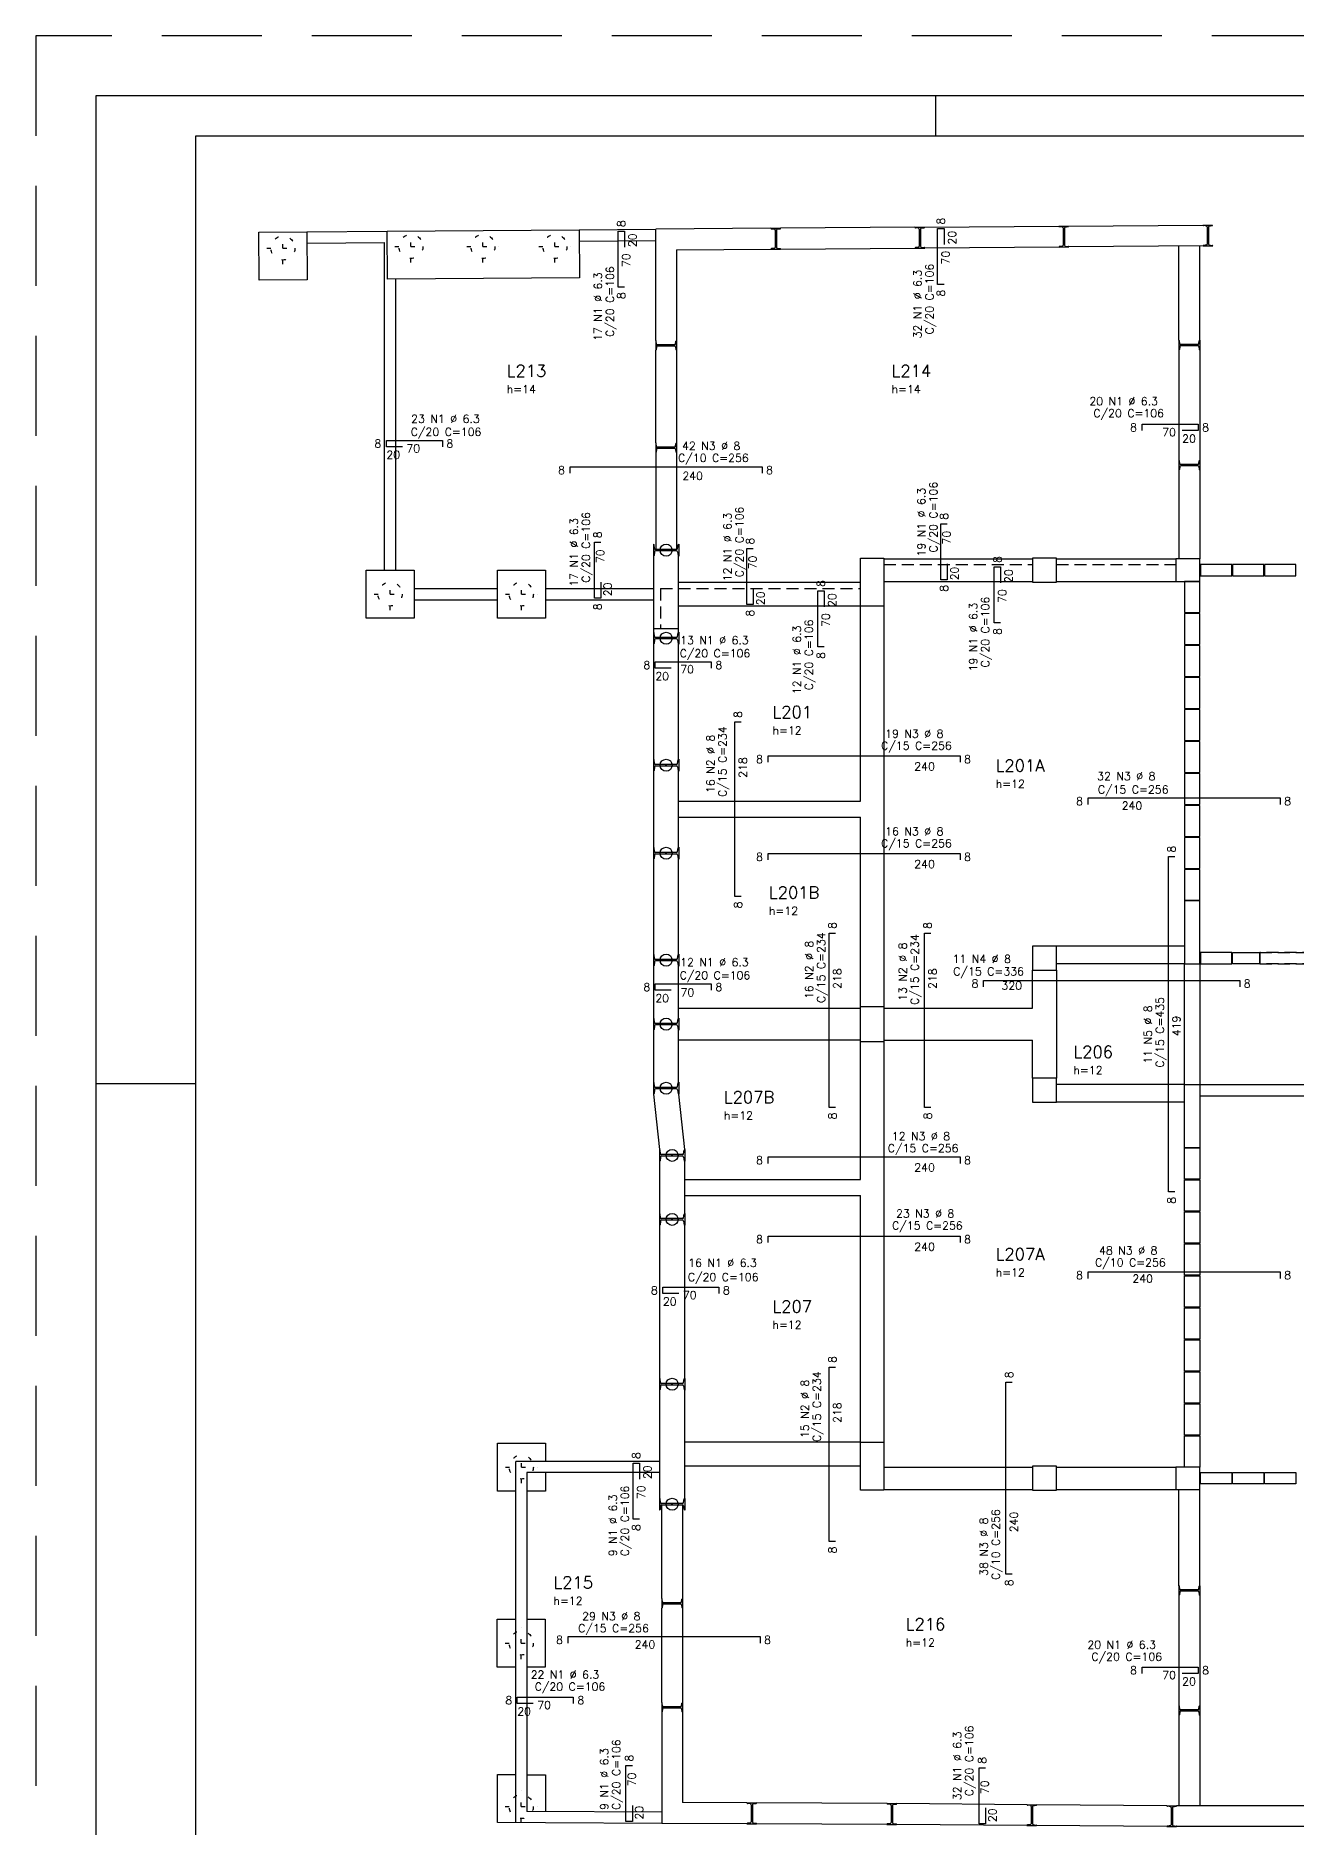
# Model space of a CAD drawing. Extents: x -1 to 121, y -1 to 86.
# Drawn here: x -1.35 to 30.16, y 41.02 to 85.8 of the extents above; entities that cross this region are included whole.
import ezdxf

# ---------------------------------------------------------------- set-up
doc = ezdxf.new("R2010")
doc.units = 0
doc.header["$MEASUREMENT"] = 0
for name, pattern in [('ESTILO_TQS_0001', [0.45, 0.3, -0.15]), ('ESTILO_TQS_0002', [0.4, 0.1, -0.3]), ('HIDDEN', [0.375, 0.25, -0.125])]:
    doc.linetypes.add(name, pattern=pattern)
doc.layers.get('0').update_dxf_attribs({"linetype": 'CONTINUOUS'})
doc.layers.get('Defpoints').update_dxf_attribs({"linetype": 'CONTINUOUS'})
for name, color, linetype in [('ARQ_FOLHA', 7, 'CONTINUOUS'), ('PENA_01', 1, 'CONTINUOUS'), ('PENA_02', 2, 'CONTINUOUS'), ('PENA_03', 3, 'CONTINUOUS'), ('PENA_05', 5, 'CONTINUOUS')]:
    doc.layers.add(name, color=color, linetype=linetype)
doc.styles.get("Standard").update_dxf_attribs({"font": 'ROMANS.SHX'})

# ---------------------------------------------------------------- blocks, each defined once
blk = doc.blocks.new('FOLHA A0 - 1189 X 841')
at = {"layer": 'ARQ_FOLHA', "color": 1}
for p, q in [((-979, 831), (-979, 841)), ((-1164, 594), (-1189, 594))]:
    blk.add_line(p, q, dxfattribs=at)
for points in [[(-1189, 0), (0, 0), (0, 841), (-1189, 841)], [(-10, 10), (-1164, 10), (-1164, 831), (-10, 831)]]:
    blk.add_lwpolyline(points, close=True, dxfattribs=at)
at = {"layer": 'Defpoints', "color": 8, "linetype": 'HIDDEN', "ltscale": 100}
blk.add_lwpolyline([(-1204, -15), (15, -15), (15, 856), (-1204, 856)], close=True, dxfattribs=at)
blk = doc.blocks.new('*U27')
blk.add_blockref('FOLHA A0 - 1189 X 841', (0, 0))

msp = doc.modelspace()

# ---------------------------------------------------------------- linework, layer by layer
at = {"layer": 'PENA_01', "linetype": 'Continuous'}
for p, q in [((24.47, 81.043), (27.828, 81.068)), ((4.231, 80.89), (5.431, 80.9)), ((4.24, 79.69), (4.231, 80.89)), ((5.431, 80.9), (7.433, 80.915)), ((5.431, 80.9), (5.44, 79.7)), ((5.433, 80.62), (7.369, 80.634)), ((7.369, 72.447), (7.369, 80.634)), ((7.433, 80.915), (12.232, 80.952)), ((7.442, 79.715), (7.433, 80.915)), ((12.232, 80.952), (14.149, 80.967)), ((12.232, 80.952), (12.242, 79.752)), ((12.235, 80.672), (14.149, 80.687)), ((17.029, 80.989), (14.149, 80.967)), ((14.149, 78.184), (14.149, 80.967)), ((17.029, 80.989), (17.27, 80.989)), ((17.116, 80.965), (17.041, 80.977)), ((17.133, 80.945), (17.133, 80.513)), ((17.149, 80.709), (17.149, 80.749)), ((17.166, 80.945), (17.166, 80.513)), ((17.183, 80.965), (17.258, 80.977)), ((20.628, 81.015), (17.27, 80.989)), ((20.628, 81.015), (20.87, 81.017)), ((20.716, 80.992), (20.641, 81.003)), ((20.733, 80.972), (20.736, 80.54)), ((20.751, 80.736), (20.751, 80.776)), ((20.766, 80.972), (20.769, 80.54)), ((20.783, 80.992), (20.858, 81.004)), ((20.87, 81.017), (24.228, 81.042)), ((14.669, 80.451), (17.032, 80.469)), ((14.669, 80.451), (14.669, 78.184)), ((17.029, 80.469), (17.27, 80.469)), ((17.116, 80.493), (17.041, 80.481)), ((17.183, 80.493), (17.258, 80.481)), ((17.27, 80.469), (20.632, 80.495)), ((20.632, 80.495), (20.874, 80.497)), ((20.719, 80.519), (20.644, 80.507)), ((20.787, 80.52), (20.861, 80.509)), ((24.232, 80.522), (20.874, 80.497)), ((27.832, 80.548), (24.474, 80.523)), ((27.229, 78.19), (27.229, 80.544)), ((27.749, 78.19), (27.749, 80.548)), ((12.242, 79.752), (7.442, 79.715)), ((7.649, 72.447), (7.649, 79.717)), ((5.44, 79.7), (4.24, 79.69)), ((14.149, 78.184), (14.149, 77.942)), ((14.149, 75.624), (14.149, 77.942)), ((14.172, 78.097), (14.161, 78.172)), ((14.172, 78.03), (14.161, 77.955)), ((14.624, 78.08), (14.193, 78.08)), ((14.624, 78.047), (14.193, 78.047)), ((14.389, 78.063), (14.429, 78.063)), ((14.645, 78.097), (14.656, 78.172)), ((14.645, 78.03), (14.656, 77.955)), ((14.669, 78.184), (14.669, 77.942)), ((14.669, 77.942), (14.669, 75.624)), ((27.229, 77.949), (27.229, 75.189)), ((27.749, 77.949), (27.749, 75.189)), ((14.149, 75.624), (14.149, 75.382)), ((14.149, 75.382), (14.149, 72.963)), ((14.172, 75.537), (14.161, 75.612)), ((14.172, 75.47), (14.161, 75.395)), ((14.624, 75.52), (14.193, 75.52)), ((14.624, 75.487), (14.193, 75.487)), ((14.389, 75.503), (14.429, 75.503)), ((14.645, 75.537), (14.656, 75.612)), ((14.645, 75.47), (14.656, 75.395)), ((14.669, 75.624), (14.669, 75.382)), ((14.669, 75.382), (14.669, 72.963)), ((27.229, 74.948), (27.229, 72.724)), ((27.749, 74.948), (27.749, 72.724)), ((14.092, 73.091), (14.092, 72.796)), ((14.121, 72.984), (14.107, 73.076)), ((14.696, 72.984), (14.711, 73.076)), ((14.726, 73.091), (14.726, 72.796)), ((14.099, 70.891), (14.099, 72.796)), ((14.121, 72.902), (14.107, 72.811)), ((14.672, 72.963), (14.145, 72.963)), ((14.672, 72.923), (14.145, 72.923)), ((14.389, 72.943), (14.429, 72.943)), ((14.696, 72.902), (14.711, 72.811)), ((14.719, 70.891), (14.719, 72.796)), ((19.849, 72.724), (23.569, 72.724)), ((24.169, 72.724), (27.149, 72.724)), ((28.549, 72.584), (27.769, 72.584)), ((28.549, 72.304), (28.549, 72.584)), ((29.349, 72.584), (28.569, 72.584)), ((28.569, 72.584), (28.569, 72.304)), ((29.349, 72.304), (29.349, 72.584)), ((30.149, 72.584), (29.369, 72.584)), ((29.369, 72.584), (29.369, 72.304)), ((30.149, 72.304), (30.149, 72.584)), ((6.909, 71.247), (6.909, 72.447)), ((6.909, 72.447), (8.109, 72.447)), ((8.109, 72.447), (8.109, 71.247)), ((10.191, 71.247), (10.191, 72.447)), ((10.191, 72.447), (11.391, 72.447)), ((11.391, 72.447), (11.391, 71.247)), ((14.719, 72.144), (19.269, 72.144)), ((19.849, 72.164), (23.569, 72.164)), ((24.169, 72.164), (27.149, 72.164)), ((27.369, 72.164), (27.369, 71.384)), ((27.749, 71.384), (27.749, 72.164)), ((27.769, 72.304), (28.549, 72.304)), ((28.569, 72.304), (29.349, 72.304)), ((29.369, 72.304), (30.149, 72.304)), ((8.109, 71.984), (10.191, 71.984)), ((8.109, 71.704), (10.191, 71.704)), ((11.391, 71.984), (14.092, 71.984)), ((11.391, 71.704), (14.092, 71.704)), ((8.109, 71.247), (6.909, 71.247)), ((11.391, 71.247), (10.191, 71.247)), ((19.269, 71.544), (14.719, 71.544)), ((19.269, 66.669), (19.269, 71.544)), ((19.849, 71.544), (19.849, 61.534)), ((27.369, 71.384), (27.749, 71.384)), ((27.369, 71.364), (27.369, 70.584)), ((27.749, 71.364), (27.369, 71.364)), ((27.749, 70.584), (27.749, 71.364)), ((14.092, 70.891), (14.092, 70.596)), ((14.099, 70.984), (14.719, 70.984)), ((14.121, 70.784), (14.107, 70.876)), ((14.672, 70.763), (14.145, 70.763)), ((14.696, 70.784), (14.711, 70.876)), ((14.726, 70.891), (14.726, 70.596)), ((14.099, 67.716), (14.099, 70.596)), ((14.121, 70.702), (14.107, 70.611)), ((14.672, 70.723), (14.145, 70.723)), ((14.389, 70.743), (14.429, 70.743)), ((14.696, 70.702), (14.711, 70.611)), ((14.719, 67.716), (14.719, 70.596)), ((27.369, 70.584), (27.749, 70.584)), ((27.369, 70.564), (27.369, 69.784)), ((27.749, 70.564), (27.369, 70.564)), ((27.749, 69.784), (27.749, 70.564)), ((27.369, 69.784), (27.749, 69.784)), ((27.369, 69.764), (27.369, 68.984)), ((27.749, 69.764), (27.369, 69.764)), ((27.749, 68.984), (27.749, 69.764)), ((27.369, 68.984), (27.749, 68.984)), ((27.369, 68.964), (27.369, 68.184)), ((27.749, 68.964), (27.369, 68.964)), ((27.749, 68.184), (27.749, 68.964)), ((27.369, 68.184), (27.749, 68.184)), ((27.369, 68.164), (27.369, 67.384)), ((27.749, 68.164), (27.369, 68.164)), ((27.749, 67.384), (27.749, 68.164)), ((14.092, 67.716), (14.092, 67.421)), ((14.121, 67.609), (14.107, 67.701)), ((14.696, 67.609), (14.711, 67.701)), ((14.726, 67.716), (14.726, 67.421)), ((14.099, 65.516), (14.099, 67.421)), ((14.121, 67.527), (14.107, 67.436)), ((14.672, 67.588), (14.145, 67.588)), ((14.672, 67.548), (14.145, 67.548)), ((14.389, 67.568), (14.429, 67.568)), ((14.696, 67.527), (14.711, 67.436)), ((14.719, 65.516), (14.719, 67.421)), ((27.369, 67.384), (27.749, 67.384)), ((27.369, 67.364), (27.369, 66.584)), ((27.749, 67.364), (27.369, 67.364)), ((27.749, 66.584), (27.749, 67.364)), ((14.719, 66.669), (19.269, 66.669)), ((27.369, 66.584), (27.749, 66.584)), ((27.369, 66.564), (27.369, 65.784)), ((27.749, 66.564), (27.369, 66.564)), ((27.749, 65.784), (27.749, 66.564)), ((14.719, 66.269), (19.269, 66.269)), ((19.269, 61.534), (19.269, 66.269)), ((14.092, 65.516), (14.092, 65.221)), ((14.121, 65.409), (14.107, 65.501)), ((14.672, 65.388), (14.145, 65.388)), ((14.696, 65.409), (14.711, 65.501)), ((14.726, 65.516), (14.726, 65.221)), ((27.369, 65.784), (27.749, 65.784)), ((27.369, 65.764), (27.369, 64.984)), ((27.749, 65.764), (27.369, 65.764)), ((27.749, 64.984), (27.749, 65.764)), ((14.099, 62.841), (14.099, 65.221)), ((14.121, 65.327), (14.107, 65.236)), ((14.672, 65.348), (14.145, 65.348)), ((14.389, 65.368), (14.429, 65.368)), ((14.696, 65.327), (14.711, 65.236)), ((14.719, 62.841), (14.719, 65.221)), ((27.369, 64.984), (27.749, 64.984)), ((27.369, 64.964), (27.369, 64.184)), ((27.749, 64.964), (27.369, 64.964)), ((27.749, 64.184), (27.749, 64.964)), ((27.369, 64.184), (27.749, 64.184)), ((14.092, 62.841), (14.092, 62.547)), ((14.121, 62.735), (14.107, 62.826)), ((14.672, 62.714), (14.145, 62.714)), ((14.389, 62.694), (14.429, 62.694)), ((14.696, 62.735), (14.711, 62.826)), ((14.726, 62.841), (14.726, 62.547)), ((27.369, 63.044), (24.169, 63.044)), ((28.549, 62.884), (27.769, 62.884)), ((27.769, 62.884), (27.769, 62.604)), ((28.549, 62.604), (28.549, 62.884)), ((28.569, 62.884), (29.249, 62.884)), ((28.569, 62.604), (28.569, 62.884)), ((29.249, 62.884), (29.249, 62.604)), ((14.099, 61.242), (14.099, 62.548)), ((14.121, 62.653), (14.107, 62.561)), ((14.672, 62.674), (14.145, 62.674)), ((14.696, 62.653), (14.711, 62.561)), ((14.719, 61.242), (14.719, 62.548)), ((23.569, 61.494), (23.569, 62.444)), ((27.369, 62.604), (24.169, 62.604)), ((24.169, 62.444), (24.169, 59.744)), ((27.369, 59.584), (27.369, 62.604)), ((27.749, 62.604), (27.749, 59.584)), ((27.769, 62.604), (28.549, 62.604)), ((29.249, 62.604), (28.569, 62.604)), ((14.719, 61.494), (19.269, 61.494)), ((19.849, 61.494), (23.569, 61.494)), ((14.092, 61.242), (14.092, 60.947)), ((14.099, 59.641), (14.099, 60.947)), ((14.121, 61.135), (14.107, 61.227)), ((14.121, 61.053), (14.107, 60.962)), ((14.672, 61.114), (14.145, 61.114)), ((14.672, 61.074), (14.145, 61.074)), ((14.389, 61.094), (14.429, 61.094)), ((14.696, 61.135), (14.711, 61.227)), ((14.696, 61.053), (14.711, 60.962)), ((14.719, 59.641), (14.719, 60.947)), ((14.726, 61.242), (14.726, 60.947)), ((19.269, 60.694), (14.719, 60.694)), ((19.269, 57.214), (19.269, 60.654)), ((19.849, 60.694), (23.569, 60.694)), ((19.849, 60.654), (19.849, 50.644)), ((23.569, 59.744), (23.569, 60.694)), ((14.092, 59.641), (14.092, 59.347)), ((14.121, 59.535), (14.107, 59.626)), ((14.696, 59.535), (14.711, 59.626)), ((14.726, 59.641), (14.726, 59.347)), ((27.369, 59.584), (24.169, 59.584)), ((27.749, 59.584), (34.569, 59.584)), ((14.249, 57.962), (14.099, 59.347)), ((14.121, 59.453), (14.107, 59.361)), ((14.672, 59.514), (14.145, 59.514)), ((14.672, 59.474), (14.145, 59.474)), ((14.389, 59.494), (14.429, 59.494)), ((14.696, 59.453), (14.711, 59.361)), ((14.719, 59.346), (14.869, 57.96)), ((27.369, 59.144), (24.169, 59.144)), ((27.749, 59.304), (34.569, 59.304)), ((14.242, 57.961), (14.242, 57.667)), ((14.271, 57.855), (14.257, 57.946)), ((14.271, 57.773), (14.257, 57.681)), ((14.822, 57.834), (14.295, 57.834)), ((14.822, 57.794), (14.295, 57.794)), ((14.539, 57.814), (14.579, 57.814)), ((14.846, 57.855), (14.861, 57.946)), ((14.846, 57.773), (14.861, 57.681)), ((14.876, 57.961), (14.876, 57.667)), ((27.369, 57.224), (27.369, 58.004)), ((27.369, 58.004), (27.749, 58.004)), ((27.749, 58.004), (27.749, 57.224)), ((14.249, 56.361), (14.249, 57.667)), ((14.869, 57.667), (14.869, 56.361)), ((14.869, 57.214), (19.269, 57.214)), ((27.749, 57.224), (27.369, 57.224)), ((27.369, 56.424), (27.369, 57.204)), ((27.369, 57.204), (27.749, 57.204)), ((27.749, 57.204), (27.749, 56.424)), ((14.869, 56.814), (19.269, 56.814)), ((19.269, 50.644), (19.269, 56.814)), ((27.749, 56.424), (27.369, 56.424)), ((14.242, 56.361), (14.242, 56.067)), ((14.249, 52.241), (14.249, 56.067)), ((14.271, 56.255), (14.257, 56.346)), ((14.271, 56.173), (14.257, 56.081)), ((14.822, 56.234), (14.295, 56.234)), ((14.822, 56.194), (14.295, 56.194)), ((14.539, 56.214), (14.579, 56.214)), ((14.846, 56.255), (14.861, 56.346)), ((14.846, 56.173), (14.861, 56.081)), ((14.869, 56.067), (14.869, 52.241)), ((14.876, 56.361), (14.876, 56.067)), ((27.369, 55.624), (27.369, 56.404)), ((27.369, 56.404), (27.749, 56.404)), ((27.749, 56.404), (27.749, 55.624)), ((27.749, 55.624), (27.369, 55.624)), ((27.369, 54.824), (27.369, 55.604)), ((27.369, 55.604), (27.749, 55.604)), ((27.749, 55.604), (27.749, 54.824)), ((27.749, 54.824), (27.369, 54.824)), ((27.369, 54.024), (27.369, 54.804)), ((27.369, 54.804), (27.749, 54.804)), ((27.749, 54.804), (27.749, 54.024)), ((27.749, 54.024), (27.369, 54.024)), ((27.369, 53.224), (27.369, 54.004)), ((27.369, 54.004), (27.749, 54.004)), ((27.749, 54.004), (27.749, 53.224)), ((27.749, 53.224), (27.369, 53.224)), ((27.369, 52.424), (27.369, 53.204)), ((27.369, 53.204), (27.749, 53.204)), ((27.749, 53.204), (27.749, 52.424)), ((27.749, 52.424), (27.369, 52.424)), ((27.369, 51.624), (27.369, 52.404)), ((27.369, 52.404), (27.749, 52.404)), ((27.749, 52.404), (27.749, 51.624)), ((14.242, 52.241), (14.242, 51.947)), ((14.249, 49.241), (14.249, 51.947)), ((14.271, 52.135), (14.257, 52.226)), ((14.271, 52.053), (14.257, 51.961)), ((14.822, 52.114), (14.295, 52.114)), ((14.822, 52.074), (14.295, 52.074)), ((14.539, 52.094), (14.579, 52.094)), ((14.846, 52.135), (14.861, 52.226)), ((14.846, 52.053), (14.861, 51.961)), ((14.869, 51.947), (14.869, 49.241)), ((14.876, 52.241), (14.876, 51.947)), ((27.749, 51.624), (27.369, 51.624)), ((27.369, 50.824), (27.369, 51.604)), ((27.369, 51.604), (27.749, 51.604)), ((27.749, 51.604), (27.749, 50.824)), ((10.191, 49.424), (10.191, 50.624)), ((10.191, 50.624), (11.391, 50.624)), ((11.391, 50.624), (11.391, 50.164)), ((19.269, 50.644), (14.869, 50.644)), ((27.749, 50.824), (27.369, 50.824)), ((27.369, 50.024), (27.369, 50.804)), ((27.369, 50.804), (27.749, 50.804)), ((27.749, 50.804), (27.749, 50.024)), ((14.249, 50.164), (10.649, 50.164)), ((10.649, 41.134), (10.649, 50.164)), ((14.249, 49.884), (10.929, 49.884)), ((10.929, 49.884), (10.929, 41.412)), ((11.391, 49.884), (11.391, 49.424)), ((19.269, 50.044), (14.869, 50.044)), ((19.849, 50.024), (23.569, 50.024)), ((24.169, 50.024), (27.149, 50.024)), ((27.749, 50.024), (27.369, 50.024)), ((27.769, 49.884), (28.549, 49.884)), ((27.769, 49.604), (27.769, 49.884)), ((28.549, 49.884), (28.549, 49.604)), ((28.569, 49.884), (29.349, 49.884)), ((28.569, 49.604), (28.569, 49.884)), ((29.349, 49.884), (29.349, 49.604)), ((29.369, 49.884), (30.149, 49.884)), ((29.369, 49.604), (29.369, 49.884)), ((30.149, 49.884), (30.149, 49.604)), ((10.649, 49.424), (10.191, 49.424)), ((11.391, 49.424), (10.929, 49.424)), ((19.849, 49.464), (23.569, 49.464)), ((24.169, 49.464), (27.149, 49.464)), ((27.229, 47.056), (27.229, 49.464)), ((27.749, 47.056), (27.749, 49.464)), ((28.549, 49.604), (27.769, 49.604)), ((29.349, 49.604), (28.569, 49.604)), ((30.149, 49.604), (29.369, 49.604)), ((14.242, 49.241), (14.242, 48.947)), ((14.271, 49.135), (14.257, 49.226)), ((14.271, 49.053), (14.257, 48.961)), ((14.822, 49.114), (14.295, 49.114)), ((14.822, 49.074), (14.295, 49.074)), ((14.299, 46.738), (14.299, 49.074)), ((14.539, 49.094), (14.579, 49.094)), ((14.819, 49.074), (14.819, 46.738)), ((14.846, 49.135), (14.861, 49.226)), ((14.846, 49.053), (14.861, 48.961)), ((14.876, 49.241), (14.876, 48.947)), ((14.299, 46.738), (14.299, 46.496)), ((14.322, 46.651), (14.311, 46.725)), ((14.322, 46.583), (14.311, 46.508)), ((14.774, 46.633), (14.343, 46.633)), ((14.774, 46.6), (14.343, 46.6)), ((14.539, 46.617), (14.579, 46.617)), ((14.795, 46.651), (14.806, 46.725)), ((14.795, 46.583), (14.806, 46.508)), ((14.819, 46.738), (14.819, 46.496)), ((27.229, 46.815), (27.229, 44.056)), ((27.749, 46.815), (27.749, 44.056)), ((10.189, 45.024), (10.189, 46.224)), ((10.189, 46.224), (10.649, 46.224)), ((10.929, 46.224), (11.389, 46.224)), ((11.389, 46.224), (11.389, 45.024)), ((14.299, 44.138), (14.299, 46.496)), ((14.819, 46.496), (14.819, 44.138)), ((10.649, 45.024), (10.189, 45.024)), ((11.389, 45.024), (10.929, 45.024)), ((14.299, 44.138), (14.299, 43.896)), ((14.299, 43.896), (14.299, 41.117)), ((14.322, 44.051), (14.311, 44.125)), ((14.322, 43.983), (14.311, 43.908)), ((14.774, 44.033), (14.343, 44.033)), ((14.774, 44), (14.343, 44)), ((14.539, 44.017), (14.579, 44.017)), ((14.795, 44.051), (14.806, 44.125)), ((14.795, 43.983), (14.806, 43.908)), ((14.819, 44.138), (14.819, 43.896)), ((14.819, 43.896), (14.819, 41.635)), ((27.229, 43.815), (27.229, 41.556)), ((27.749, 43.815), (27.749, 41.556)), ((10.19, 41.136), (10.195, 42.336)), ((10.195, 42.336), (10.649, 42.334)), ((10.929, 42.332), (11.395, 42.33)), ((11.395, 42.33), (11.391, 41.41)), ((14.299, 41.397), (10.929, 41.412)), ((16.43, 41.627), (14.819, 41.635)), ((16.43, 41.627), (16.672, 41.626)), ((16.517, 41.603), (16.442, 41.615)), ((16.534, 41.583), (16.532, 41.151)), ((16.55, 41.347), (16.55, 41.387)), ((16.567, 41.582), (16.565, 41.151)), ((16.585, 41.603), (16.659, 41.614)), ((19.932, 41.611), (16.672, 41.626)), ((19.932, 41.611), (20.174, 41.609)), ((20.019, 41.586), (19.945, 41.599)), ((20.036, 41.566), (20.032, 41.134)), ((20.05, 41.33), (20.051, 41.37)), ((20.069, 41.566), (20.065, 41.134)), ((20.087, 41.586), (20.162, 41.597)), ((23.432, 41.583), (20.174, 41.609)), ((26.928, 41.556), (23.674, 41.581)), ((30.528, 41.556), (27.169, 41.556)), ((11.39, 41.13), (10.19, 41.136)), ((14.299, 41.117), (11.39, 41.13)), ((16.43, 41.107), (14.299, 41.117)), ((16.428, 41.107), (16.669, 41.106)), ((16.515, 41.131), (16.44, 41.119)), ((16.582, 41.13), (16.657, 41.118)), ((19.932, 41.091), (16.669, 41.106)), ((19.927, 41.091), (20.169, 41.089)), ((20.015, 41.114), (19.94, 41.103)), ((20.082, 41.114), (20.157, 41.101)), ((23.432, 41.063), (20.169, 41.089)), ((26.928, 41.036), (23.669, 41.061)), ((30.528, 41.036), (27.169, 41.036))]:
    msp.add_line(p, q, dxfattribs=at)
at = {"layer": 'PENA_01', "linetype": 'ESTILO_TQS_0002'}
for p, q in [((4.831, 80.097), (4.831, 80.897)), ((8.031, 80.137), (8.031, 80.937)), ((9.831, 80.137), (9.831, 80.937)), ((11.631, 80.137), (11.631, 80.937)), ((4.431, 80.497), (5.231, 80.497)), ((7.631, 80.537), (8.431, 80.537)), ((9.431, 80.537), (10.231, 80.537)), ((11.231, 80.537), (12.031, 80.537)), ((7.509, 71.447), (7.509, 72.247)), ((10.791, 71.447), (10.791, 72.247)), ((7.109, 71.847), (7.909, 71.847)), ((10.391, 71.847), (11.191, 71.847)), ((10.791, 49.624), (10.791, 50.424)), ((10.391, 50.024), (11.191, 50.024)), ((10.789, 45.224), (10.789, 46.024)), ((10.389, 45.624), (11.188, 45.624)), ((10.789, 41.135), (10.789, 41.935)), ((10.389, 41.535), (11.189, 41.535))]:
    msp.add_line(p, q, dxfattribs=at)
at = {"layer": 'PENA_01', "linetype": 'ESTILO_TQS_0001'}
for points in [[(29.249, 62.884), (29.249, 62.604), (31.069, 62.604), (31.069, 62.884), (29.249, 62.884)], [(29.249, 62.884), (31.069, 62.884), (31.069, 62.604), (29.249, 62.604), (29.249, 62.884)]]:
    msp.add_lwpolyline(points, dxfattribs=at)
at = {"layer": 'PENA_01', "linetype": 'ESTILO_TQS_0002'}
for centre in [(4.831, 80.497), (8.031, 80.537), (9.831, 80.537), (11.631, 80.537), (7.509, 71.847), (10.791, 71.847), (10.791, 50.024), (10.789, 45.624), (10.789, 41.535)]:
    msp.add_circle(centre, 0.3, dxfattribs=at)
at = {"layer": 'PENA_01', "linetype": 'Continuous'}
for centre in [(14.409, 72.943), (14.409, 70.743), (14.409, 67.568), (14.409, 65.368), (14.409, 62.694), (14.409, 61.094), (14.409, 59.494), (14.559, 57.814), (14.559, 56.214), (14.559, 52.094), (14.559, 49.094)]:
    msp.add_circle(centre, 0.15, dxfattribs=at)
for centre, radius, start, end in [((17.041, 80.989), 0.0123, 180, 270), ((17.113, 80.945), 0.0205, 0, 81.1582), ((17.186, 80.945), 0.0205, 98.8418, 180), ((17.258, 80.989), 0.0123, 270, 0), ((20.641, 81.015), 0.0123, 180.4262, 270.4262), ((20.713, 80.971), 0.0205, 0.4262, 81.5844), ((20.786, 80.972), 0.0205, 99.2681, 180.4262), ((20.858, 81.017), 0.0123, 270.4262, 0.4262), ((17.041, 80.469), 0.0123, 90, 180), ((17.113, 80.513), 0.0205, 278.8418, 0), ((17.186, 80.513), 0.0205, 180, 261.1582), ((17.258, 80.469), 0.0123, 0, 90), ((20.645, 80.495), 0.0123, 90.4262, 180.4262), ((20.716, 80.54), 0.0205, 279.2681, 0.4262), ((20.79, 80.54), 0.0205, 180.4262, 261.5844), ((20.862, 80.497), 0.0123, 0.4262, 90.4262), ((14.149, 78.172), 0.0123, 0, 90), ((14.149, 77.955), 0.0123, 270, 0), ((14.193, 78.1), 0.0205, 188.8418, 270), ((14.193, 78.026), 0.0205, 90, 171.1582), ((14.624, 78.1), 0.0205, 270, 351.1582), ((14.624, 78.026), 0.0205, 8.8418, 90), ((14.669, 78.172), 0.0123, 90, 180), ((14.669, 77.955), 0.0123, 180, 270), ((14.149, 75.612), 0.0123, 0, 90), ((14.149, 75.395), 0.0123, 270, 0), ((14.193, 75.54), 0.0205, 188.8418, 270), ((14.193, 75.466), 0.0205, 90, 171.1582), ((14.624, 75.54), 0.0205, 270, 351.1582), ((14.624, 75.466), 0.0205, 8.8418, 90), ((14.669, 75.612), 0.0123, 90, 180), ((14.669, 75.395), 0.0123, 180, 270), ((14.092, 73.076), 0.015, 0, 90), ((14.726, 73.076), 0.015, 90, 180), ((14.092, 72.811), 0.015, 270, 0), ((14.145, 72.988), 0.025, 188.8418, 270), ((14.145, 72.898), 0.025, 90, 171.1582), ((14.672, 72.988), 0.025, 270, 351.1582), ((14.672, 72.898), 0.025, 8.8418, 90), ((14.726, 72.811), 0.015, 180, 270), ((14.092, 70.876), 0.015, 0, 90), ((14.145, 70.788), 0.025, 188.8418, 270), ((14.672, 70.788), 0.025, 270, 351.1582), ((14.726, 70.876), 0.015, 90, 180), ((14.092, 70.611), 0.015, 270, 0), ((14.145, 70.698), 0.025, 90, 171.1582), ((14.672, 70.698), 0.025, 8.8418, 90), ((14.726, 70.611), 0.015, 180, 270), ((14.092, 67.701), 0.015, 0, 90), ((14.726, 67.701), 0.015, 90, 180), ((14.092, 67.436), 0.015, 270, 0), ((14.145, 67.613), 0.025, 188.8418, 270), ((14.145, 67.523), 0.025, 90, 171.1582), ((14.672, 67.613), 0.025, 270, 351.1582), ((14.672, 67.523), 0.025, 8.8418, 90), ((14.726, 67.436), 0.015, 180, 270), ((14.092, 65.501), 0.015, 0, 90), ((14.145, 65.413), 0.025, 188.8418, 270), ((14.672, 65.413), 0.025, 270, 351.1582), ((14.726, 65.501), 0.015, 90, 180), ((14.092, 65.236), 0.015, 270, 0), ((14.145, 65.323), 0.025, 90, 171.1582), ((14.672, 65.323), 0.025, 8.8418, 90), ((14.726, 65.236), 0.015, 180, 270), ((14.092, 62.826), 0.015, 0, 90), ((14.145, 62.739), 0.025, 188.8418, 270), ((14.672, 62.739), 0.025, 270, 351.1582), ((14.726, 62.826), 0.015, 90, 180), ((14.092, 62.561), 0.015, 270, 0), ((14.145, 62.649), 0.025, 90, 171.1582), ((14.672, 62.649), 0.025, 8.8418, 90), ((14.726, 62.561), 0.015, 180, 270), ((14.092, 61.227), 0.015, 0, 90), ((14.092, 60.962), 0.015, 270, 0), ((14.145, 61.139), 0.025, 188.8418, 270), ((14.145, 61.049), 0.025, 90, 171.1582), ((14.672, 61.139), 0.025, 270, 351.1582), ((14.672, 61.049), 0.025, 8.8418, 90), ((14.726, 61.227), 0.015, 90, 180), ((14.726, 60.962), 0.015, 180, 270), ((14.092, 59.626), 0.015, 0, 90), ((14.726, 59.626), 0.015, 90, 180), ((14.092, 59.361), 0.015, 270, 0), ((14.145, 59.539), 0.025, 188.8418, 270), ((14.145, 59.449), 0.025, 90, 171.1582), ((14.672, 59.539), 0.025, 270, 351.1582), ((14.672, 59.449), 0.025, 8.8418, 90), ((14.726, 59.361), 0.015, 180, 270), ((14.242, 57.946), 0.015, 0, 90), ((14.295, 57.859), 0.025, 188.8418, 270), ((14.295, 57.769), 0.025, 90, 171.1582), ((14.822, 57.859), 0.025, 270, 351.1582), ((14.822, 57.769), 0.025, 8.8418, 90), ((14.876, 57.946), 0.015, 90, 180), ((14.242, 57.681), 0.015, 270, 0), ((14.876, 57.681), 0.015, 180, 270), ((14.242, 56.346), 0.015, 0, 90), ((14.242, 56.081), 0.015, 270, 0), ((14.295, 56.259), 0.025, 188.8418, 270), ((14.295, 56.169), 0.025, 90, 171.1582), ((14.822, 56.259), 0.025, 270, 351.1582), ((14.822, 56.169), 0.025, 8.8418, 90), ((14.876, 56.346), 0.015, 90, 180), ((14.876, 56.081), 0.015, 180, 270), ((14.242, 52.226), 0.015, 0, 90), ((14.242, 51.961), 0.015, 270, 0), ((14.295, 52.139), 0.025, 188.8418, 270), ((14.295, 52.049), 0.025, 90, 171.1582), ((14.822, 52.139), 0.025, 270, 351.1582), ((14.822, 52.049), 0.025, 8.8418, 90), ((14.876, 52.226), 0.015, 90, 180), ((14.876, 51.961), 0.015, 180, 270), ((14.242, 49.226), 0.015, 0, 90), ((14.242, 48.961), 0.015, 270, 0), ((14.295, 49.139), 0.025, 188.8418, 270), ((14.295, 49.049), 0.025, 90, 171.1582), ((14.822, 49.139), 0.025, 270, 351.1582), ((14.822, 49.049), 0.025, 8.8418, 90), ((14.876, 49.226), 0.015, 90, 180), ((14.876, 48.961), 0.015, 180, 270), ((14.299, 46.725), 0.0123, 0, 90), ((14.343, 46.654), 0.0205, 188.8418, 270), ((14.343, 46.58), 0.0205, 90, 171.1582), ((14.774, 46.654), 0.0205, 270, 351.1582), ((14.774, 46.58), 0.0205, 8.8418, 90), ((14.819, 46.725), 0.0123, 90, 180), ((14.299, 46.508), 0.0123, 270, 0), ((14.819, 46.508), 0.0123, 180, 270), ((14.299, 44.125), 0.0123, 0, 90), ((14.299, 43.908), 0.0123, 270, 0), ((14.343, 44.054), 0.0205, 188.8418, 270), ((14.343, 43.98), 0.0205, 90, 171.1582), ((14.774, 44.054), 0.0205, 270, 351.1582), ((14.774, 43.98), 0.0205, 8.8418, 90), ((14.819, 44.125), 0.0123, 90, 180), ((14.819, 43.908), 0.0123, 180, 270), ((16.443, 41.627), 0.0123, 179.7284, 269.7284), ((16.514, 41.583), 0.0205, 359.7284, 80.8865), ((16.588, 41.582), 0.0205, 98.5702, 179.7284), ((16.66, 41.626), 0.0123, 269.7284, 359.7284), ((19.945, 41.611), 0.0123, 179.4352, 269.4352), ((20.016, 41.566), 0.0205, 359.4352, 80.5934), ((20.09, 41.566), 0.0205, 98.277, 179.4352), ((20.162, 41.609), 0.0123, 269.4352, 359.4352), ((16.44, 41.107), 0.0123, 89.7284, 179.7284), ((16.512, 41.151), 0.0205, 278.5702, 359.7284), ((16.586, 41.151), 0.0205, 179.7284, 260.8865), ((16.657, 41.106), 0.0123, 359.7284, 89.7284), ((19.94, 41.091), 0.0123, 89.4352, 179.4352), ((20.012, 41.135), 0.0205, 278.277, 359.4352), ((20.085, 41.134), 0.0205, 179.4352, 260.5934), ((20.157, 41.089), 0.0123, 359.4352, 89.4352)]:
    msp.add_arc(centre, radius, start, end, dxfattribs=at)
at = {"layer": 'PENA_02', "linetype": 'Continuous'}
for p, q in [((19.269, 72.744), (19.849, 72.744)), ((19.269, 71.544), (19.269, 72.744)), ((19.849, 72.744), (19.849, 71.544)), ((24.169, 72.744), (23.569, 72.744)), ((23.569, 72.744), (23.569, 72.144)), ((24.169, 72.144), (24.169, 72.744)), ((27.749, 72.724), (27.149, 72.724)), ((27.149, 72.724), (27.149, 72.164)), ((27.749, 72.164), (27.749, 72.724)), ((27.769, 72.584), (27.769, 72.304)), ((23.569, 72.144), (24.169, 72.144)), ((27.149, 72.164), (27.749, 72.164)), ((27.749, 72.164), (27.369, 72.164)), ((19.849, 71.544), (19.269, 71.544)), ((27.749, 64.184), (27.369, 64.184)), ((27.369, 64.184), (27.369, 62.604)), ((27.749, 62.604), (27.749, 64.184)), ((24.169, 63.044), (23.569, 63.044)), ((23.569, 63.044), (23.569, 62.444)), ((24.169, 62.444), (24.169, 63.044)), ((23.569, 62.444), (24.169, 62.444)), ((27.369, 62.604), (27.749, 62.604)), ((19.269, 61.534), (19.849, 61.534)), ((19.269, 60.654), (19.269, 61.534)), ((19.849, 61.534), (19.849, 60.654)), ((19.849, 60.654), (19.269, 60.654)), ((24.169, 59.744), (23.569, 59.744)), ((23.569, 59.744), (23.569, 59.144)), ((24.169, 59.144), (24.169, 59.744)), ((27.369, 59.584), (27.749, 59.584)), ((27.369, 58.004), (27.369, 59.584)), ((27.749, 59.584), (27.749, 58.004)), ((23.569, 59.144), (24.169, 59.144)), ((27.749, 58.004), (27.369, 58.004)), ((19.269, 50.644), (19.849, 50.644)), ((19.269, 49.444), (19.269, 50.644)), ((19.849, 50.644), (19.849, 49.444)), ((24.169, 50.044), (23.569, 50.044)), ((23.569, 50.044), (23.569, 49.444)), ((24.169, 49.444), (24.169, 50.044)), ((19.849, 49.444), (19.269, 49.444)), ((23.569, 49.444), (24.169, 49.444))]:
    msp.add_line(p, q, dxfattribs=at)
at = {"layer": 'PENA_03', "linetype": 'Continuous'}
for p, q in [((27.828, 81.068), (28.07, 81.07)), ((27.915, 81.045), (27.84, 81.056)), ((27.983, 81.046), (28.057, 81.058)), ((17.029, 80.989), (17.041, 80.977)), ((17.041, 80.977), (17.116, 80.965)), ((17.116, 80.965), (17.133, 80.945)), ((24.228, 81.042), (24.47, 81.043)), ((24.315, 81.018), (24.241, 81.029)), ((24.333, 80.998), (24.336, 80.567)), ((24.351, 80.763), (24.351, 80.803)), ((24.366, 80.999), (24.369, 80.567)), ((24.383, 81.019), (24.458, 81.031)), ((27.933, 81.025), (27.936, 80.593)), ((27.951, 80.789), (27.951, 80.829)), ((27.966, 81.025), (27.969, 80.594)), ((24.232, 80.522), (24.474, 80.523)), ((24.319, 80.546), (24.244, 80.534)), ((24.386, 80.547), (24.461, 80.536)), ((27.832, 80.548), (28.073, 80.55)), ((27.919, 80.573), (27.844, 80.561)), ((27.986, 80.574), (28.061, 80.562)), ((27.229, 78.19), (27.229, 77.949)), ((27.253, 78.103), (27.241, 78.178)), ((27.253, 78.036), (27.241, 77.961)), ((27.705, 78.086), (27.273, 78.086)), ((27.705, 78.053), (27.273, 78.053)), ((27.469, 78.069), (27.509, 78.069)), ((27.725, 78.103), (27.736, 78.178)), ((27.725, 78.036), (27.736, 77.961)), ((27.749, 78.19), (27.749, 77.949)), ((27.229, 75.189), (27.229, 74.948)), ((27.253, 75.102), (27.241, 75.177)), ((27.253, 75.035), (27.241, 74.96)), ((27.705, 75.085), (27.273, 75.085)), ((27.705, 75.052), (27.273, 75.052)), ((27.469, 75.069), (27.509, 75.069)), ((27.725, 75.102), (27.736, 75.177)), ((27.725, 75.035), (27.736, 74.96)), ((27.749, 75.189), (27.749, 74.948)), ((27.749, 50.024), (27.149, 50.024)), ((27.149, 50.024), (27.149, 49.464)), ((27.749, 49.464), (27.749, 50.024)), ((27.149, 49.464), (27.749, 49.464)), ((27.229, 47.056), (27.229, 46.815)), ((27.253, 46.969), (27.241, 47.044)), ((27.725, 46.969), (27.736, 47.044)), ((27.749, 47.056), (27.749, 46.815)), ((27.253, 46.902), (27.241, 46.827)), ((27.704, 46.952), (27.273, 46.952)), ((27.704, 46.919), (27.273, 46.919)), ((27.469, 46.936), (27.509, 46.936)), ((27.725, 46.902), (27.736, 46.827)), ((27.229, 44.056), (27.229, 43.815)), ((27.253, 43.969), (27.241, 44.044)), ((27.253, 43.902), (27.241, 43.827)), ((27.704, 43.952), (27.273, 43.952)), ((27.704, 43.919), (27.273, 43.919)), ((27.469, 43.936), (27.509, 43.936)), ((27.725, 43.969), (27.736, 44.044)), ((27.725, 43.902), (27.736, 43.827)), ((27.749, 44.056), (27.749, 43.815)), ((23.432, 41.583), (23.674, 41.581)), ((23.519, 41.559), (23.445, 41.571)), ((23.536, 41.538), (23.532, 41.107)), ((23.55, 41.302), (23.551, 41.342)), ((23.569, 41.538), (23.565, 41.106)), ((23.587, 41.558), (23.662, 41.569)), ((26.928, 41.556), (27.169, 41.556)), ((27.015, 41.532), (26.94, 41.543)), ((27.032, 41.512), (27.032, 41.08)), ((27.049, 41.276), (27.049, 41.316)), ((27.065, 41.512), (27.065, 41.08)), ((27.082, 41.532), (27.157, 41.543)), ((23.427, 41.063), (23.669, 41.061)), ((23.515, 41.086), (23.44, 41.076)), ((23.582, 41.086), (23.657, 41.073)), ((26.928, 41.036), (27.169, 41.036)), ((27.015, 41.06), (26.94, 41.048)), ((27.082, 41.06), (27.157, 41.048))]:
    msp.add_line(p, q, dxfattribs=at)
at = {"layer": 'PENA_03', "linetype": 'ESTILO_TQS_0001'}
for p, q in [((19.849, 72.584), (23.569, 72.584)), ((24.169, 72.584), (27.149, 72.584)), ((14.269, 71.984), (14.269, 70.984)), ((14.269, 71.984), (19.269, 71.984))]:
    msp.add_line(p, q, dxfattribs=at)
at = {"layer": 'PENA_03', "linetype": 'Continuous'}
for centre, radius, start, end in [((27.84, 81.069), 0.0123, 180.4262, 270.4262), ((28.057, 81.07), 0.0123, 270.4262, 0.4262), ((24.241, 81.042), 0.0123, 180.4262, 270.4262), ((24.312, 80.998), 0.0205, 0.4262, 81.5844), ((24.386, 80.999), 0.0205, 99.2681, 180.4262), ((24.458, 81.043), 0.0123, 270.4262, 0.4262), ((27.912, 81.025), 0.0205, 0.4262, 81.5844), ((27.986, 81.025), 0.0205, 99.2681, 180.4262), ((24.244, 80.522), 0.0123, 90.4262, 180.4262), ((24.316, 80.566), 0.0205, 279.2681, 0.4262), ((24.389, 80.567), 0.0205, 180.4262, 261.5844), ((24.461, 80.523), 0.0123, 0.4262, 90.4262), ((27.844, 80.549), 0.0123, 90.4262, 180.4262), ((27.915, 80.593), 0.0205, 279.2681, 0.4262), ((27.989, 80.594), 0.0205, 180.4262, 261.5844), ((28.061, 80.55), 0.0123, 0.4262, 90.4262), ((27.229, 78.178), 0.0123, 0, 90), ((27.229, 77.961), 0.0123, 270, 0), ((27.273, 78.106), 0.0205, 188.8418, 270), ((27.273, 78.033), 0.0205, 90, 171.1582), ((27.705, 78.106), 0.0205, 270, 351.1582), ((27.705, 78.033), 0.0205, 8.8418, 90), ((27.749, 78.178), 0.0123, 90, 180), ((27.749, 77.961), 0.0123, 180, 270), ((27.229, 75.177), 0.0123, 0, 90), ((27.229, 74.96), 0.0123, 270, 0), ((27.273, 75.105), 0.0205, 188.8418, 270), ((27.273, 75.032), 0.0205, 90, 171.1582), ((27.705, 75.105), 0.0205, 270, 351.1582), ((27.705, 75.032), 0.0205, 8.8418, 90), ((27.749, 75.177), 0.0123, 90, 180), ((27.749, 74.96), 0.0123, 180, 270), ((27.229, 47.044), 0.0123, 0, 90), ((27.749, 47.044), 0.0123, 90, 180), ((27.229, 46.827), 0.0123, 270, 0), ((27.273, 46.973), 0.0205, 188.8418, 270), ((27.273, 46.899), 0.0205, 90, 171.1582), ((27.704, 46.973), 0.0205, 270, 351.1582), ((27.704, 46.899), 0.0205, 8.8418, 90), ((27.749, 46.827), 0.0123, 180, 270), ((27.229, 44.044), 0.0123, 0, 90), ((27.273, 43.973), 0.0205, 188.8418, 270), ((27.273, 43.899), 0.0205, 90, 171.1582), ((27.704, 43.973), 0.0205, 270, 351.1582), ((27.704, 43.899), 0.0205, 8.8418, 90), ((27.749, 44.044), 0.0123, 90, 180), ((27.229, 43.827), 0.0123, 270, 0), ((27.749, 43.827), 0.0123, 180, 270), ((23.445, 41.583), 0.0123, 179.4352, 269.4352), ((23.516, 41.538), 0.0205, 359.4352, 80.5934), ((23.59, 41.538), 0.0205, 98.277, 179.4352), ((23.662, 41.581), 0.0123, 269.4352, 359.4352), ((26.94, 41.556), 0.0123, 180, 270), ((27.012, 41.512), 0.0205, 0, 81.1582), ((27.085, 41.512), 0.0205, 98.8418, 180), ((27.157, 41.556), 0.0123, 270, 0), ((23.44, 41.063), 0.0123, 89.4352, 179.4352), ((23.512, 41.107), 0.0205, 278.277, 359.4352), ((23.585, 41.106), 0.0205, 179.4352, 260.5934), ((23.657, 41.061), 0.0123, 359.4352, 89.4352), ((26.94, 41.036), 0.0123, 90, 180), ((27.012, 41.08), 0.0205, 278.8418, 0), ((27.085, 41.08), 0.0205, 180, 261.1582), ((27.157, 41.036), 0.0123, 0, 90)]:
    msp.add_arc(centre, radius, start, end, dxfattribs=at)
at = {"layer": 'PENA_05', "linetype": 'Continuous'}
for p, q in [((13.209, 79.519), (13.209, 80.919)), ((13.209, 80.919), (13.369, 80.919)), ((13.369, 80.919), (13.369, 80.519)), ((21.196, 79.584), (21.196, 80.984)), ((21.196, 80.984), (21.356, 80.984)), ((21.356, 80.984), (21.356, 80.584)), ((13.369, 79.519), (13.209, 79.519)), ((21.356, 79.584), (21.196, 79.584)), ((7.416, 75.528), (7.416, 75.688)), ((7.416, 75.688), (8.816, 75.688)), ((8.816, 75.688), (8.816, 75.528)), ((26.309, 75.932), (26.309, 76.092)), ((26.309, 76.092), (27.709, 76.092)), ((27.709, 75.932), (27.309, 75.932)), ((27.709, 76.092), (27.709, 75.932)), ((7.816, 75.528), (7.416, 75.528)), ((12.009, 74.866), (12.009, 75.026)), ((12.009, 75.026), (16.809, 75.026)), ((16.809, 75.026), (16.809, 74.866)), ((21.276, 72.204), (21.276, 73.604)), ((21.276, 73.604), (21.436, 73.604)), ((12.617, 71.741), (12.617, 73.141)), ((12.617, 73.141), (12.777, 73.141)), ((16.428, 71.584), (16.428, 72.984)), ((16.428, 72.984), (16.588, 72.984)), ((21.436, 72.604), (21.436, 72.204)), ((12.777, 72.141), (12.777, 71.741)), ((21.436, 72.204), (21.276, 72.204)), ((22.611, 71.124), (22.611, 72.524)), ((22.611, 72.524), (22.771, 72.524)), ((22.771, 72.524), (22.771, 72.124)), ((12.777, 71.741), (12.617, 71.741)), ((16.588, 71.984), (16.588, 71.584)), ((18.198, 70.524), (18.198, 71.924)), ((18.198, 71.924), (18.358, 71.924)), ((18.358, 71.924), (18.358, 71.524)), ((16.588, 71.584), (16.428, 71.584)), ((22.771, 71.124), (22.611, 71.124)), ((18.358, 70.524), (18.198, 70.524)), ((14.139, 69.993), (14.139, 70.153)), ((14.139, 70.153), (15.539, 70.153)), ((14.539, 69.993), (14.139, 69.993)), ((15.539, 70.153), (15.539, 69.993)), ((16.127, 64.289), (16.127, 68.649)), ((16.127, 68.649), (16.287, 68.649)), ((16.959, 67.64), (16.959, 67.8)), ((16.959, 67.8), (21.759, 67.8)), ((21.759, 67.8), (21.759, 67.64)), ((24.959, 66.589), (24.959, 66.749)), ((24.959, 66.749), (29.759, 66.749)), ((29.759, 66.749), (29.759, 66.589)), ((16.959, 65.199), (16.959, 65.359)), ((16.959, 65.359), (21.759, 65.359)), ((21.759, 65.359), (21.759, 65.199)), ((26.963, 56.904), (26.963, 65.284)), ((26.963, 65.284), (27.123, 65.284)), ((16.287, 64.289), (16.127, 64.289)), ((18.487, 59.013), (18.487, 63.373)), ((18.487, 63.373), (18.647, 63.373)), ((20.869, 59.013), (20.869, 63.373)), ((20.869, 63.373), (21.029, 63.373)), ((14.139, 61.943), (14.139, 62.103)), ((14.139, 62.103), (15.539, 62.103)), ((14.539, 61.943), (14.139, 61.943)), ((15.539, 62.103), (15.539, 61.943)), ((22.345, 62.03), (22.345, 62.19)), ((22.345, 62.19), (28.749, 62.19)), ((28.749, 62.19), (28.749, 62.03)), ((18.647, 59.013), (18.487, 59.013)), ((21.029, 59.013), (20.869, 59.013)), ((16.959, 57.615), (16.959, 57.775)), ((16.959, 57.775), (21.759, 57.775)), ((21.759, 57.775), (21.759, 57.615)), ((27.123, 56.904), (26.963, 56.904)), ((16.959, 55.636), (16.959, 55.796)), ((16.959, 55.796), (21.759, 55.796)), ((21.759, 55.796), (21.759, 55.636)), ((24.959, 54.741), (24.959, 54.901)), ((24.959, 54.901), (29.759, 54.901)), ((29.759, 54.901), (29.759, 54.741)), ((14.329, 54.361), (14.329, 54.521)), ((14.329, 54.521), (15.729, 54.521)), ((14.729, 54.361), (14.329, 54.361)), ((15.729, 54.521), (15.729, 54.361)), ((18.487, 48.163), (18.487, 52.523)), ((18.487, 52.523), (18.647, 52.523)), ((22.902, 47.344), (22.902, 52.144)), ((22.902, 52.144), (23.062, 52.144)), ((13.583, 48.724), (13.583, 50.124)), ((13.583, 50.124), (13.743, 50.124)), ((13.743, 50.124), (13.743, 49.724)), ((13.743, 48.724), (13.583, 48.724)), ((18.647, 48.163), (18.487, 48.163)), ((23.062, 47.344), (22.902, 47.344)), ((11.959, 45.624), (11.959, 45.784)), ((11.959, 45.784), (16.759, 45.784)), ((16.759, 45.784), (16.759, 45.624)), ((26.309, 44.864), (26.309, 45.024)), ((26.309, 45.024), (27.709, 45.024)), ((27.709, 44.864), (27.309, 44.864)), ((27.709, 45.024), (27.709, 44.864)), ((10.689, 44.115), (10.689, 44.275)), ((10.689, 44.275), (12.089, 44.275)), ((11.089, 44.115), (10.689, 44.115)), ((12.089, 44.275), (12.089, 44.115)), ((13.406, 41.161), (13.406, 42.561)), ((13.406, 42.561), (13.566, 42.561)), ((22.231, 41.105), (22.231, 42.505)), ((22.231, 42.505), (22.391, 42.505)), ((13.566, 41.561), (13.566, 41.161)), ((22.391, 41.505), (22.391, 41.105)), ((13.566, 41.161), (13.406, 41.161)), ((22.391, 41.105), (22.231, 41.105))]:
    msp.add_line(p, q, dxfattribs=at)

# ---------------------------------------------------------------- block references
at = {"xscale": 0.09999999999999938, "yscale": 0.09999999999999938, "zscale": 0.09999999999999938}
msp.add_blockref('*U27', (119.054, 0.201), dxfattribs=at)

# ---------------------------------------------------------------- texts
at = {"layer": 'PENA_03', "linetype": 'Continuous'}
for s, p in [('8', (13.389, 81.019)), ('8', (21.376, 81.084)), ('20', (13.669, 80.519)), ('20', (21.656, 80.584)), ('70', (13.509, 80.019)), ('70', (21.496, 80.084)), ('17 N1 %%c 6.3', (12.806, 78.174)), ('C/20 C=106', (13.106, 78.274)), ('32 N1 %%c 6.3', (20.793, 78.238)), ('C/20 C=106', (21.093, 78.338)), ('8', (13.389, 79.219)), ('8', (21.376, 79.284)), ('19 N1 %%c 6.3', (20.889, 72.786)), ('C/20 C=106', (21.189, 72.886)), ('C/20 C=106', (16.341, 72.266)), ('17 N1 %%c 6.3', (12.206, 72.03)), ('C/20 C=106', (12.506, 72.13)), ('12 N1 %%c 6.3', (16.041, 72.166)), ('8', (21.456, 73.704)), ('8', (12.797, 73.241)), ('8', (16.608, 73.084)), ('70', (21.52, 73.084)), ('70', (12.861, 72.622)), ('70', (16.672, 72.464)), ('8', (22.791, 72.624)), ('20', (13.047, 71.79)), ('8', (18.378, 72.024)), ('20', (21.718, 72.189)), ('20', (23.071, 72.124)), ('20', (16.87, 71.569)), ('20', (18.658, 71.524)), ('8', (21.456, 71.904)), ('C/20 C=106', (22.485, 70.013)), ('70', (22.911, 71.624)), ('8', (12.797, 71.441)), ('8', (16.608, 71.284)), ('70', (18.498, 71.024)), ('19 N1 %%c 6.3', (22.185, 69.913)), ('12 N1 %%c 6.3', (17.779, 69.343)), ('C/20 C=106', (18.079, 69.443)), ('8', (22.791, 70.824)), ('8', (18.378, 70.224)), ('C/15 C=234', (15.918, 66.774)), ('8', (16.305, 68.751)), ('16 N2 %%c 8', (15.618, 66.874)), ('218', (16.428, 67.253)), ('8', (27.143, 65.384)), ('8', (16.307, 63.989)), ('8', (18.664, 63.476)), ('8', (21.047, 63.476)), ('16 N2 %%c 8', (18.084, 61.723)), ('C/15 C=234', (18.384, 61.623)), ('C/15 C=234', (20.723, 61.577)), ('13 N2 %%c 8', (20.423, 61.677)), ('218', (18.787, 61.977)), ('218', (21.169, 61.977)), ('11 N5 %%c 8', (26.553, 60.107)), ('C/15 C=435', (26.853, 60.007)), ('419', (27.263, 60.794)), ('8', (18.667, 58.713)), ('8', (21.049, 58.713)), ('8', (27.143, 56.604)), ('C/15 C=234', (18.277, 50.649)), ('8', (18.664, 52.626)), ('15 N2 %%c 8', (17.977, 50.749)), ('8', (23.082, 52.244)), ('218', (18.787, 51.127)), ('8', (13.763, 50.224)), ('20', (14.043, 49.724)), ('9 N1 %%c 6.3', (13.178, 47.793)), ('C/20 C=106', (13.478, 47.793)), ('70', (13.883, 49.224)), ('C/10 C=256', (22.749, 47.203)), ('240', (23.202, 48.391)), ('8', (13.763, 48.424)), ('38 N3 %%c 8', (22.449, 47.303)), ('8', (18.667, 47.863)), ('8', (23.082, 47.044)), ('C/20 C=106', (22.086, 41.796)), ('C/20 C=106', (13.263, 41.451)), ('32 N1 %%c 6.3', (21.786, 41.696)), ('9 N1 %%c 6.3', (12.963, 41.451)), ('8', (13.586, 42.661)), ('8', (22.411, 42.605)), ('70', (13.65, 42.042)), ('70', (22.473, 41.845)), ('20', (13.836, 41.209)), ('20', (22.665, 41.149))]:
    msp.add_text(s, height=0.2, rotation=90, dxfattribs=at).set_placement(p)
for s, height, p in [('L213', 0.3, (10.425, 77.275)), ('L214', 0.3, (20.045, 77.275)), ('h=14', 0.2, (10.425, 76.867)), ('h=14', 0.2, (20.045, 76.867)), ('20 N1 %%c 6.3', 0.2, (24.989, 76.567)), ('23 N1 %%c 6.3', 0.2, (8.036, 76.127)), ('C/20 C=106', 0.2, (25.089, 76.267)), ('8', 0.2, (7.116, 75.508)), ('C/20 C=106', 0.2, (8.025, 75.8)), ('8', 0.2, (8.916, 75.508)), ('8', 0.2, (26.009, 75.912)), ('70', 0.2, (26.809, 75.792)), ('20', 0.2, (27.309, 75.632)), ('8', 0.2, (27.809, 75.912)), ('20', 0.2, (7.416, 75.228)), ('70', 0.2, (7.916, 75.388)), ('C/10 C=256', 0.2, (14.708, 75.149)), ('42 N3 %%c 8', 0.2, (14.808, 75.449)), ('8', 0.2, (11.709, 74.846)), ('240', 0.2, (14.814, 74.699)), ('8', 0.2, (16.909, 74.846)), ('13 N1 %%c 6.3', 0.2, (14.759, 70.593)), ('C/20 C=106', 0.2, (14.748, 70.265)), ('8', 0.2, (13.839, 69.973)), ('20', 0.2, (14.139, 69.693)), ('70', 0.2, (14.763, 69.866)), ('8', 0.2, (15.639, 69.973)), ('L201', 0.3, (17.069, 68.746)), ('h=12', 0.2, (17.069, 68.338)), ('C/15 C=256', 0.2, (19.784, 67.956)), ('19 N3 %%c 8', 0.2, (19.884, 68.256)), ('8', 0.2, (16.659, 67.62)), ('240', 0.2, (20.612, 67.437)), ('8', 0.2, (21.859, 67.62)), ('L201A', 0.3, (22.647, 67.409)), ('h=12', 0.2, (22.647, 67.001)), ('32 N3 %%c 8', 0.2, (25.183, 67.194)), ('8', 0.2, (24.659, 66.569)), ('C/15 C=256', 0.2, (25.202, 66.86)), ('8', 0.2, (29.859, 66.569)), ('240', 0.2, (25.796, 66.457)), ('16 N3 %%c 8', 0.2, (19.884, 65.815)), ('8', 0.2, (16.659, 65.179)), ('C/15 C=256', 0.2, (19.784, 65.515)), ('8', 0.2, (21.859, 65.179)), ('240', 0.2, (20.612, 64.996)), ('L201B', 0.3, (16.979, 64.236)), ('h=12', 0.2, (16.979, 63.828)), ('12 N1 %%c 6.3', 0.2, (14.759, 62.542)), ('11 N4 %%c 8', 0.2, (21.57, 62.624)), ('C/20 C=106', 0.2, (14.748, 62.215)), ('C/15 C=336', 0.2, (21.587, 62.314)), ('8', 0.2, (13.839, 61.923)), ('20', 0.2, (14.139, 61.643)), ('70', 0.2, (14.771, 61.788)), ('8', 0.2, (15.639, 61.923)), ('8', 0.2, (22.045, 62.01)), ('320', 0.2, (22.792, 61.96)), ('8', 0.2, (28.849, 62.01)), ('L206', 0.3, (24.591, 60.251)), ('h=12', 0.2, (24.591, 59.843)), ('L207B', 0.3, (15.853, 59.12)), ('h=12', 0.2, (15.853, 58.712)), ('12 N3 %%c 8', 0.2, (20.051, 58.194)), ('8', 0.2, (16.659, 57.595)), ('C/15 C=256', 0.2, (19.951, 57.894)), ('8', 0.2, (21.859, 57.595)), ('240', 0.2, (20.612, 57.412)), ('23 N3 %%c 8', 0.2, (20.157, 56.259)), ('C/15 C=256', 0.2, (20.057, 55.959)), ('8', 0.2, (16.659, 55.616)), ('240', 0.2, (20.612, 55.432)), ('8', 0.2, (21.859, 55.616)), ('48 N3 %%c 8', 0.2, (25.232, 55.337)), ('16 N1 %%c 6.3', 0.2, (14.962, 55.029)), ('L207A', 0.3, (22.647, 55.196)), ('C/10 C=256', 0.2, (25.132, 55.037)), ('C/20 C=106', 0.2, (14.953, 54.673)), ('h=12', 0.2, (22.647, 54.788)), ('8', 0.2, (24.659, 54.721)), ('240', 0.2, (26.065, 54.633)), ('8', 0.2, (29.859, 54.721)), ('8', 0.2, (14.029, 54.341)), ('20', 0.2, (14.329, 54.061)), ('70', 0.2, (14.829, 54.221)), ('8', 0.2, (15.829, 54.341)), ('L207', 0.3, (17.067, 53.888)), ('h=12', 0.2, (17.067, 53.48)), ('L215', 0.3, (11.593, 46.99)), ('h=12', 0.2, (11.593, 46.582)), ('C/15 C=256', 0.2, (12.211, 45.894)), ('29 N3 %%c 8', 0.2, (12.311, 46.194)), ('L216', 0.3, (20.399, 45.943)), ('8', 0.2, (11.659, 45.604)), ('240', 0.2, (13.623, 45.488)), ('8', 0.2, (16.859, 45.604)), ('h=12', 0.2, (20.399, 45.535)), ('20 N1 %%c 6.3', 0.2, (24.94, 45.482)), ('C/20 C=106', 0.2, (25.04, 45.182)), ('22 N1 %%c 6.3', 0.2, (11.023, 44.734)), ('8', 0.2, (26.009, 44.844)), ('70', 0.2, (26.809, 44.724)), ('8', 0.2, (27.809, 44.844)), ('C/20 C=106', 0.2, (11.123, 44.434)), ('20', 0.2, (27.309, 44.564)), ('8', 0.2, (10.389, 44.095)), ('20', 0.2, (10.689, 43.815)), ('70', 0.2, (11.189, 43.975)), ('8', 0.2, (12.189, 44.095))]:
    msp.add_text(s, height=height, dxfattribs=at).set_placement(p)

doc.saveas('drawing.dxf')
